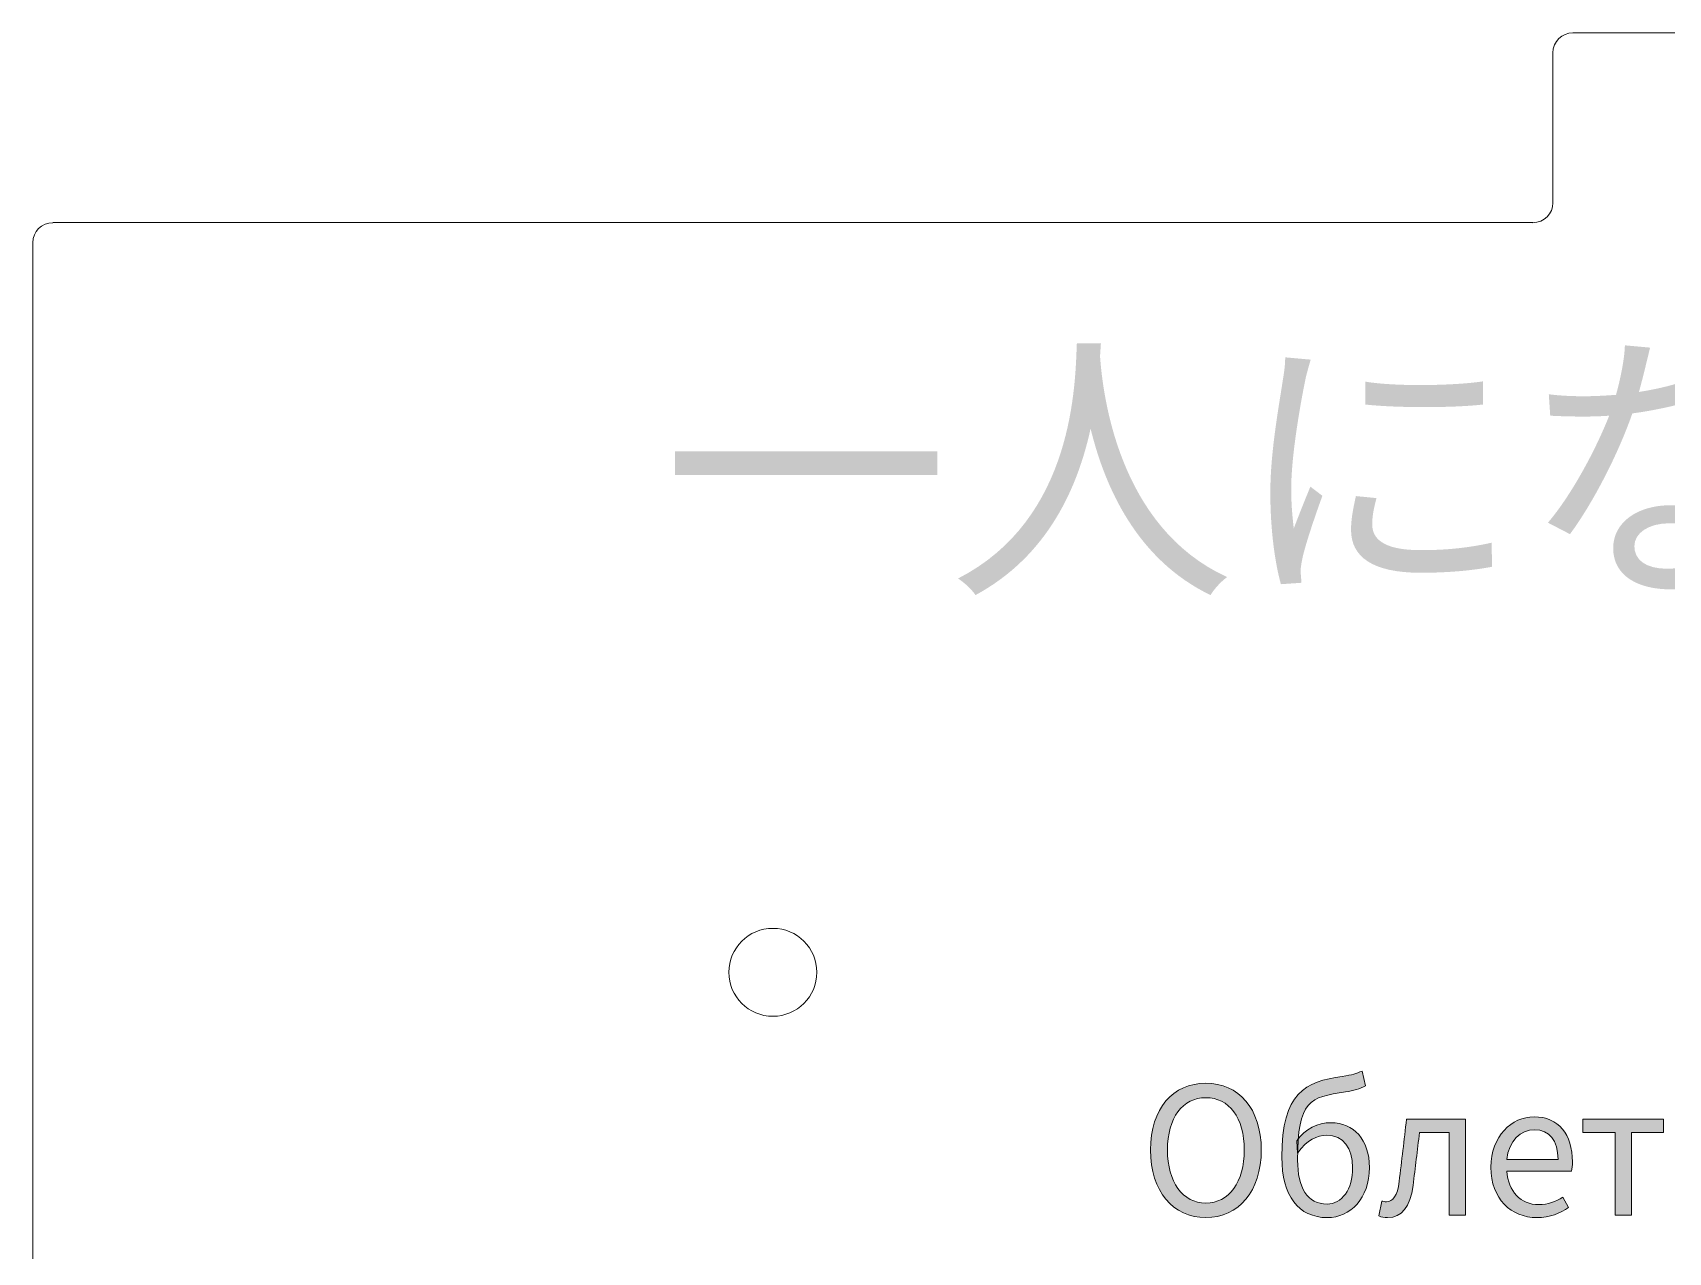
# Model space of a CAD drawing. Header units: millimetres. Extents: x -142 to 140, y -60 to 98.
# Drawn here: x -142.14 to -101.25, y 65.48 to 95.98 of the extents above; entities that cross this region are included whole.
import ezdxf

# ---------------------------------------------------------------- set-up
doc = ezdxf.new("R2010")
doc.units = ezdxf.units.MM
doc.header["$MEASUREMENT"] = 0
doc.layers.add('カット1(R255G0B0)', color=7, linetype='Continuous', lineweight=0)

# ---------------------------------------------------------------- blocks, each defined once
blk = doc.blocks.new('Block_1')
at = {"layer": 'カット1(R255G0B0)', "color": 5, "lineweight": 0, "true_color": 0x0000ff}
for points in [[(-103.638, 95.978), (-103.914, 95.978), (-104.138, 95.754), (-104.138, 95.478)], [(-85.64, 95.98), (-85.64, 95.98), (-103.639, 95.98), (-103.639, 95.98)], [(-104.139, 95.479), (-104.139, 95.479), (-104.139, 91.73), (-104.139, 91.73)], [(-104.639, 91.23), (-104.639, 91.23), (-141.64, 91.23), (-141.64, 91.23)], [(-142.14, 90.729), (-142.14, 90.729), (-142.14, 35.479), (-142.14, 35.479)]]:
    blk.add_open_spline(points, degree=3, dxfattribs=at)
for points in [[(-104.638, 91.228), (-104.362, 91.228), (-104.138, 91.452), (-104.138, 91.728), (-104.138, 91.728), (-104.138, 91.728), (-104.138, 91.728)], [(-141.638, 91.228), (-141.914, 91.228), (-142.138, 91.004), (-142.138, 90.728), (-142.138, 90.728), (-142.138, 90.728), (-142.138, 90.728)]]:
    blk.add_open_spline(points, degree=3, knots=[0, 0, 0, 0, 1, 1, 1, 2, 2, 2, 2], dxfattribs=at)
blk = doc.blocks.new('Block_3')
at = {"layer": 'カット1(R255G0B0)', "true_color": 0x000000, "transparency": 33554687}
h = blk.add_hatch(color=18, dxfattribs=at)
h.dxf.hatch_style = 2
edge = h.paths.add_edge_path()
edge.add_spline(control_points=[(-110.913, 67.861), (-110.913, 69.487), (-110.323, 69.74), (-109.408, 69.878), (-109.139, 69.917), (-109.056, 69.944), (-108.91, 70.013), (-108.91, 70.013), (-108.827, 69.644), (-108.827, 69.644), (-108.955, 69.561), (-109.121, 69.52), (-109.324, 69.49), (-110.212, 69.357), (-110.521, 69.288), (-110.521, 67.785), (-110.521, 67.09), (-110.272, 66.685), (-109.784, 66.685), (-109.413, 66.685), (-109.145, 67.052), (-109.145, 67.596), (-109.145, 68.092), (-109.376, 68.405), (-109.792, 68.405), (-110.026, 68.405), (-110.279, 68.298), (-110.527, 67.962), (-110.527, 67.962), (-110.542, 68.268), (-110.542, 68.268), (-110.325, 68.564), (-110.011, 68.72), (-109.689, 68.72), (-109.12, 68.72), (-108.725, 68.298), (-108.725, 67.596), (-108.725, 66.832), (-109.198, 66.347), (-109.78, 66.347), (-110.5, 66.347), (-110.913, 66.893), (-110.913, 67.861)], knot_values=[0, 0, 0, 0, 1, 1, 1, 2, 2, 2, 3, 3, 3, 4, 4, 4, 5, 5, 5, 6, 6, 6, 7, 7, 7, 8, 8, 8, 9, 9, 9, 10, 10, 10, 11, 11, 11, 12, 12, 12, 13, 13, 13, 14, 14, 14, 14], degree=3, periodic=0)
h = blk.add_hatch(color=18, dxfattribs=at)
h.dxf.hatch_style = 2
edge = h.paths.add_edge_path()
edge.add_spline(control_points=[(-111.854, 68.039), (-111.854, 68.847), (-112.235, 69.346), (-112.814, 69.346), (-113.393, 69.346), (-113.774, 68.847), (-113.774, 68.039), (-113.774, 67.231), (-113.393, 66.709), (-112.814, 66.709), (-112.235, 66.709), (-111.854, 67.231), (-111.854, 68.039)], knot_values=[0, 0, 0, 0, 1, 1, 1, 2, 2, 2, 3, 3, 3, 4, 4, 4, 4], degree=3, periodic=0)
edge = h.paths.add_edge_path()
edge.add_spline(control_points=[(-114.2, 68.039), (-114.2, 69.078), (-113.629, 69.708), (-112.814, 69.708), (-112, 69.708), (-111.428, 69.076), (-111.428, 68.039), (-111.428, 67.001), (-112, 66.347), (-112.814, 66.347), (-113.629, 66.347), (-114.2, 67.001), (-114.2, 68.039)], knot_values=[0, 0, 0, 0, 1, 1, 1, 2, 2, 2, 3, 3, 3, 4, 4, 4, 4], degree=3, periodic=0)
h = blk.add_hatch(color=18, dxfattribs=at)
h.dxf.hatch_style = 2
edge = h.paths.add_edge_path()
edge.add_spline(control_points=[(-108.487, 66.387), (-108.487, 66.387), (-108.411, 66.761), (-108.411, 66.761), (-108.378, 66.751), (-108.345, 66.741), (-108.302, 66.741), (-108.133, 66.741), (-108.024, 66.895), (-107.982, 67.249), (-107.917, 67.769), (-107.857, 68.287), (-107.797, 68.808), (-107.797, 68.808), (-106.322, 68.808), (-106.322, 68.808), (-106.322, 68.808), (-106.322, 66.406), (-106.322, 66.406), (-106.322, 66.406), (-106.728, 66.406), (-106.728, 66.406), (-106.728, 66.406), (-106.728, 68.477), (-106.728, 68.477), (-106.728, 68.477), (-107.474, 68.477), (-107.474, 68.477), (-107.526, 68.035), (-107.578, 67.589), (-107.634, 67.148), (-107.702, 66.613), (-107.916, 66.347), (-108.269, 66.347), (-108.358, 66.347), (-108.42, 66.36), (-108.487, 66.387)], knot_values=[0, 0, 0, 0, 1, 1, 1, 2, 2, 2, 3, 3, 3, 4, 4, 4, 5, 5, 5, 6, 6, 6, 7, 7, 7, 8, 8, 8, 9, 9, 9, 10, 10, 10, 11, 11, 11, 12, 12, 12, 12], degree=3, periodic=0)
h = blk.add_hatch(color=18, dxfattribs=at)
h.dxf.hatch_style = 2
edge = h.paths.add_edge_path()
edge.add_spline(control_points=[(-104.01, 67.801), (-104.01, 68.282), (-104.227, 68.544), (-104.602, 68.544), (-104.94, 68.544), (-105.242, 68.272), (-105.291, 67.801), (-105.291, 67.801), (-104.01, 67.801), (-104.01, 67.801)], knot_values=[0, 0, 0, 0, 1, 1, 1, 2, 2, 2, 3, 3, 3, 3], degree=3, periodic=0)
edge = h.paths.add_edge_path()
edge.add_spline(control_points=[(-105.689, 67.604), (-105.689, 68.385), (-105.162, 68.867), (-104.609, 68.867), (-103.997, 68.867), (-103.651, 68.427), (-103.651, 67.74), (-103.651, 67.654), (-103.658, 67.569), (-103.67, 67.509), (-103.67, 67.509), (-105.287, 67.509), (-105.287, 67.509), (-105.258, 67.001), (-104.947, 66.671), (-104.489, 66.671), (-104.259, 66.671), (-104.069, 66.745), (-103.892, 66.862), (-103.892, 66.862), (-103.746, 66.596), (-103.746, 66.596), (-103.957, 66.458), (-104.212, 66.347), (-104.539, 66.347), (-105.179, 66.347), (-105.689, 66.815), (-105.689, 67.604)], knot_values=[0, 0, 0, 0, 1, 1, 1, 2, 2, 2, 3, 3, 3, 4, 4, 4, 5, 5, 5, 6, 6, 6, 7, 7, 7, 8, 8, 8, 9, 9, 9, 9], degree=3, periodic=0)
h = blk.add_hatch(color=18, dxfattribs=at)
h.dxf.hatch_style = 2
edge = h.paths.add_edge_path()
edge.add_spline(control_points=[(-102.583, 68.477), (-102.583, 68.477), (-103.387, 68.477), (-103.387, 68.477), (-103.387, 68.477), (-103.387, 68.808), (-103.387, 68.808), (-103.387, 68.808), (-101.372, 68.808), (-101.372, 68.808), (-101.372, 68.808), (-101.372, 68.477), (-101.372, 68.477), (-101.372, 68.477), (-102.177, 68.477), (-102.177, 68.477), (-102.177, 68.477), (-102.177, 66.406), (-102.177, 66.406), (-102.177, 66.406), (-102.583, 66.406), (-102.583, 66.406), (-102.583, 66.406), (-102.583, 68.477), (-102.583, 68.477)], knot_values=[0, 0, 0, 0, 1, 1, 1, 2, 2, 2, 3, 3, 3, 4, 4, 4, 5, 5, 5, 6, 6, 6, 7, 7, 7, 8, 8, 8, 8], degree=3, periodic=0)
at = {"layer": 'カット1(R255G0B0)'}
for points, knots in [([(-110.913, 67.861), (-110.913, 69.487), (-110.323, 69.74), (-109.408, 69.878), (-109.139, 69.917), (-109.056, 69.944), (-108.91, 70.013), (-108.91, 70.013), (-108.827, 69.644), (-108.827, 69.644), (-108.955, 69.561), (-109.121, 69.52), (-109.324, 69.49), (-110.212, 69.357), (-110.521, 69.288), (-110.521, 67.785), (-110.521, 67.09), (-110.272, 66.685), (-109.784, 66.685), (-109.413, 66.685), (-109.145, 67.052), (-109.145, 67.596), (-109.145, 68.092), (-109.376, 68.405), (-109.792, 68.405), (-110.026, 68.405), (-110.279, 68.298), (-110.527, 67.962), (-110.527, 67.962), (-110.542, 68.268), (-110.542, 68.268), (-110.325, 68.564), (-110.011, 68.72), (-109.689, 68.72), (-109.12, 68.72), (-108.725, 68.298), (-108.725, 67.596), (-108.725, 66.832), (-109.198, 66.347), (-109.78, 66.347), (-110.5, 66.347), (-110.913, 66.893), (-110.913, 67.861)], [0, 0, 0, 0, 1, 1, 1, 2, 2, 2, 3, 3, 3, 4, 4, 4, 5, 5, 5, 6, 6, 6, 7, 7, 7, 8, 8, 8, 9, 9, 9, 10, 10, 10, 11, 11, 11, 12, 12, 12, 13, 13, 13, 14, 14, 14, 14]), ([(-114.2, 68.039), (-114.2, 69.078), (-113.629, 69.708), (-112.814, 69.708), (-112, 69.708), (-111.428, 69.076), (-111.428, 68.039), (-111.428, 67.001), (-112, 66.347), (-112.814, 66.347), (-113.629, 66.347), (-114.2, 67.001), (-114.2, 68.039)], [0, 0, 0, 0, 1, 1, 1, 2, 2, 2, 3, 3, 3, 4, 4, 4, 4]), ([(-111.854, 68.039), (-111.854, 68.847), (-112.235, 69.346), (-112.814, 69.346), (-113.393, 69.346), (-113.774, 68.847), (-113.774, 68.039), (-113.774, 67.231), (-113.393, 66.709), (-112.814, 66.709), (-112.235, 66.709), (-111.854, 67.231), (-111.854, 68.039)], [0, 0, 0, 0, 1, 1, 1, 2, 2, 2, 3, 3, 3, 4, 4, 4, 4]), ([(-108.487, 66.387), (-108.487, 66.387), (-108.411, 66.761), (-108.411, 66.761), (-108.378, 66.751), (-108.345, 66.741), (-108.302, 66.741), (-108.133, 66.741), (-108.024, 66.895), (-107.982, 67.249), (-107.917, 67.769), (-107.857, 68.287), (-107.797, 68.808), (-107.797, 68.808), (-106.322, 68.808), (-106.322, 68.808), (-106.322, 68.808), (-106.322, 66.406), (-106.322, 66.406), (-106.322, 66.406), (-106.728, 66.406), (-106.728, 66.406), (-106.728, 66.406), (-106.728, 68.477), (-106.728, 68.477), (-106.728, 68.477), (-107.474, 68.477), (-107.474, 68.477), (-107.526, 68.035), (-107.578, 67.589), (-107.634, 67.148), (-107.702, 66.613), (-107.916, 66.347), (-108.269, 66.347), (-108.358, 66.347), (-108.42, 66.36), (-108.487, 66.387)], [0, 0, 0, 0, 1, 1, 1, 2, 2, 2, 3, 3, 3, 4, 4, 4, 5, 5, 5, 6, 6, 6, 7, 7, 7, 8, 8, 8, 9, 9, 9, 10, 10, 10, 11, 11, 11, 12, 12, 12, 12]), ([(-105.689, 67.604), (-105.689, 68.385), (-105.162, 68.867), (-104.609, 68.867), (-103.997, 68.867), (-103.651, 68.427), (-103.651, 67.74), (-103.651, 67.654), (-103.658, 67.569), (-103.67, 67.509), (-103.67, 67.509), (-105.287, 67.509), (-105.287, 67.509), (-105.258, 67.001), (-104.947, 66.671), (-104.489, 66.671), (-104.259, 66.671), (-104.069, 66.745), (-103.892, 66.862), (-103.892, 66.862), (-103.746, 66.596), (-103.746, 66.596), (-103.957, 66.458), (-104.212, 66.347), (-104.539, 66.347), (-105.179, 66.347), (-105.689, 66.815), (-105.689, 67.604)], [0, 0, 0, 0, 1, 1, 1, 2, 2, 2, 3, 3, 3, 4, 4, 4, 5, 5, 5, 6, 6, 6, 7, 7, 7, 8, 8, 8, 9, 9, 9, 9]), ([(-102.583, 68.477), (-102.583, 68.477), (-103.387, 68.477), (-103.387, 68.477), (-103.387, 68.477), (-103.387, 68.808), (-103.387, 68.808), (-103.387, 68.808), (-101.372, 68.808), (-101.372, 68.808), (-101.372, 68.808), (-101.372, 68.477), (-101.372, 68.477), (-101.372, 68.477), (-102.177, 68.477), (-102.177, 68.477), (-102.177, 68.477), (-102.177, 66.406), (-102.177, 66.406), (-102.177, 66.406), (-102.583, 66.406), (-102.583, 66.406), (-102.583, 66.406), (-102.583, 68.477), (-102.583, 68.477)], [0, 0, 0, 0, 1, 1, 1, 2, 2, 2, 3, 3, 3, 4, 4, 4, 5, 5, 5, 6, 6, 6, 7, 7, 7, 8, 8, 8, 8]), ([(-104.01, 67.801), (-104.01, 68.282), (-104.227, 68.544), (-104.602, 68.544), (-104.94, 68.544), (-105.242, 68.272), (-105.291, 67.801), (-105.291, 67.801), (-104.01, 67.801), (-104.01, 67.801)], [0, 0, 0, 0, 1, 1, 1, 2, 2, 2, 3, 3, 3, 3])]:
    blk.add_open_spline(points, degree=3, knots=knots, dxfattribs=at)
blk = doc.blocks.new('Block_2')
at = {"layer": 'カット1(R255G0B0)'}
blk.add_blockref('Block_3', (0, 0), dxfattribs=at)
blk = doc.blocks.new('Block_0')
at = {"layer": 'カット1(R255G0B0)', "color": 1, "lineweight": 0, "true_color": 0xff0000}
blk.add_circle((-123.638, 72.481), 1.1, dxfattribs=at)
at = {"layer": 'カット1(R255G0B0)'}
for name in ['Block_1', 'Block_2']:
    blk.add_blockref(name, (0, 0), dxfattribs=at)
at = {"layer": 'カット1(R255G0B0)', "insert": (-126.398, 81.851), "char_height": 0.2, "attachment_point": 7}
blk.add_mtext('\\C18;\\c0;\\FKozGoPr6N-Regular|b0|i0|c128;\\H5.245100;\\W1.000000;一人になるのは痛えのより辛え！', dxfattribs=at)

msp = doc.modelspace()

# ---------------------------------------------------------------- block references
at = {"layer": 'カット1(R255G0B0)'}
msp.add_blockref('Block_0', (0, 0), dxfattribs=at)

doc.saveas('drawing.dxf')
